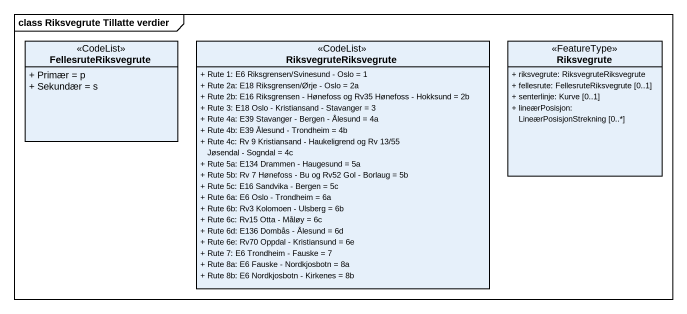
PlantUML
@startuml
mainframe class Riksvegrute Tillatte verdier
hide circle
hide empty members
skinparam classAttributeIconSize 0
class FellesruteRiksvegrute <<CodeList>> {
  + Primær = p
  + Sekundær = s
}
class RiksvegruteRiksvegrute <<CodeList>> {
  + Rute 1: E6 Riksgrensen/Svinesund - Oslo = 1
  + Rute 2a: E18 Riksgrensen/Ørje - Oslo = 2a
  + Rute 2b: E16 Riksgrensen - Hønefoss og Rv35 Hønefoss - Hokksund = 2b
  + Rute 3: E18 Oslo - Kristiansand - Stavanger = 3
  + Rute 4a: E39 Stavanger - Bergen - Ålesund = 4a
  + Rute 4b: E39 Ålesund - Trondheim = 4b
  + Rute 4c: Rv 9 Kristiansand - Haukeligrend og Rv 13/55 Jøsendal - Sogndal = 4c
  + Rute 5a: E134 Drammen - Haugesund = 5a
  + Rute 5b: Rv 7 Hønefoss - Bu og Rv52 Gol - Borlaug = 5b
  + Rute 5c: E16 Sandvika - Bergen = 5c
  + Rute 6a: E6 Oslo - Trondheim = 6a
  + Rute 6b: Rv3 Kolomoen - Ulsberg = 6b
  + Rute 6c: Rv15 Otta - Måløy = 6c
  + Rute 6d: E136 Dombås - Ålesund = 6d
  + Rute 6e: Rv70 Oppdal - Kristiansund = 6e
  + Rute 7: E6 Trondheim - Fauske = 7
  + Rute 8a: E6 Fauske - Nordkjosbotn = 8a
  + Rute 8b: E6 Nordkjosbotn - Kirkenes = 8b
}
class Riksvegrute <<FeatureType>> {
  + riksvegrute: RiksvegruteRiksvegrute
  + fellesrute: FellesruteRiksvegrute [0..1]
  + senterlinje: Kurve [0..1]
  + lineærPosisjon: LineærPosisjonStrekning [0..*]
}
@enduml
